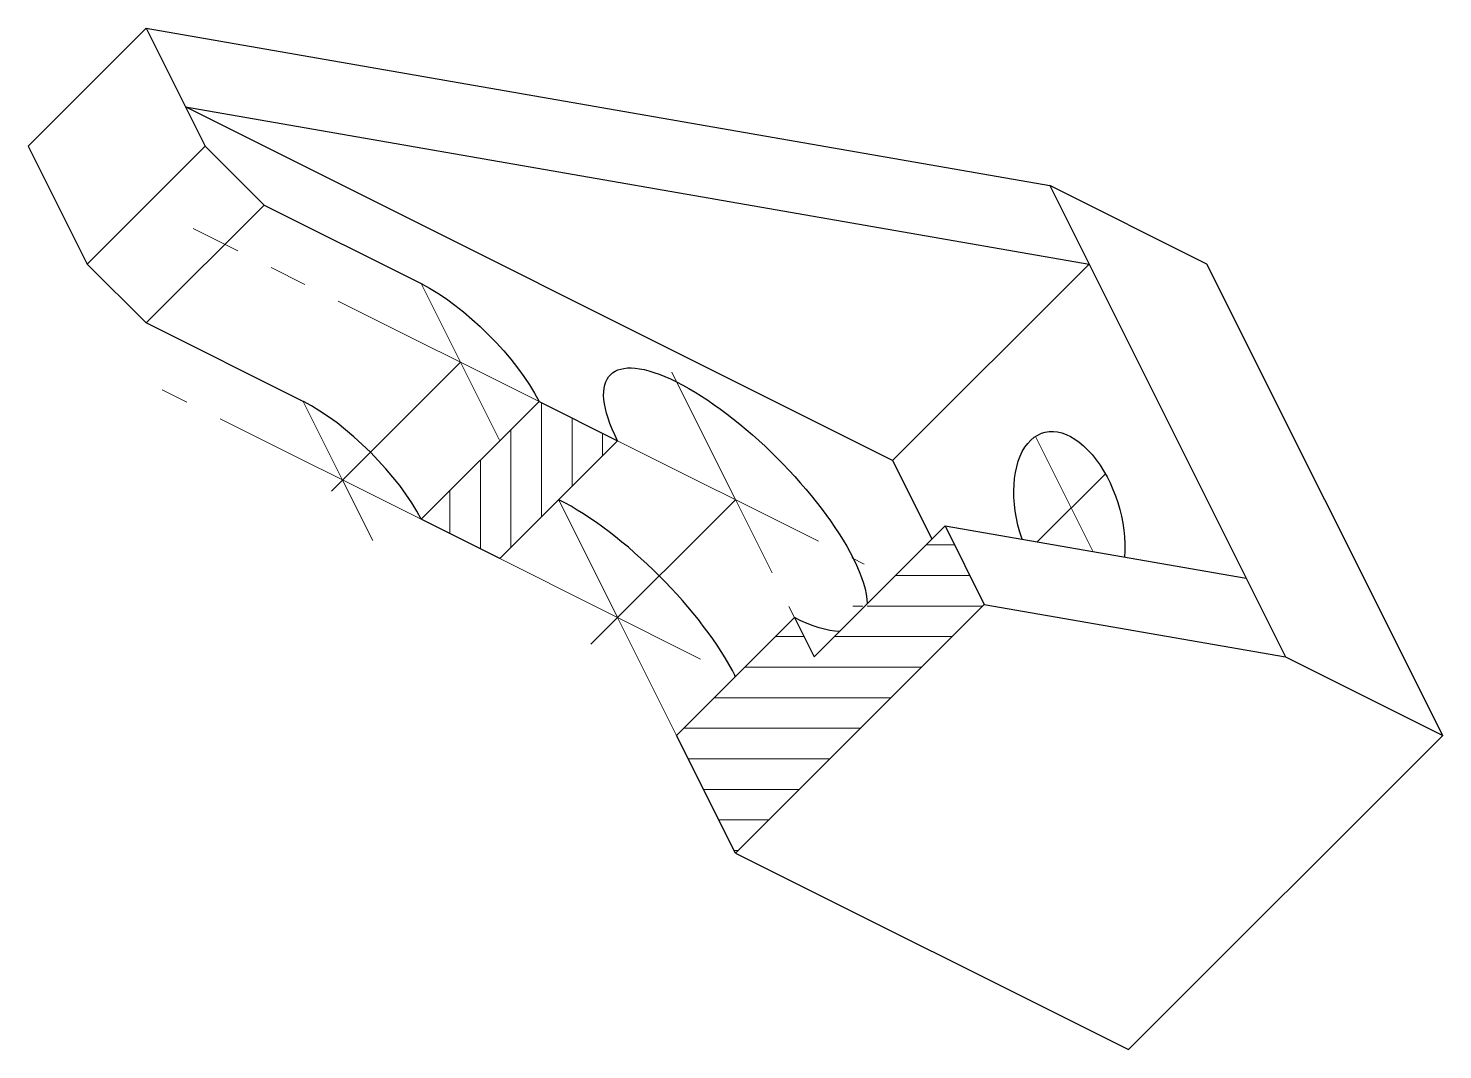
# Model space of a CAD drawing. Header units: millimetres. Extents: x -228 to -108, y 281 to 368.
import ezdxf

# ---------------------------------------------------------------- set-up
doc = ezdxf.new("R2010")
doc.units = ezdxf.units.MM
doc.linetypes.add('CENTER2', pattern=[28.575, 19.05, -3.175, 3.175, -3.175])
doc.layers.add('PV-21B', color=7, linetype='Continuous')
doc.layers.add('ОСИ', color=1, linetype='CENTER2', lineweight=20)
doc.layers.add('ШТРИХОВКА', color=7, linetype='Continuous', lineweight=20)

# ---------------------------------------------------------------- blocks, each defined once
blk = doc.blocks.new('*U6')
at = {"layer": 'PV-21B'}
for p, q in [((-227.6, 357.88, 130.28), (-217.6, 367.88, 150.28)), ((-217.6, 367.88, 150.28), (-214.27, 361.22, 146.95)), ((-217.6, 367.88, 150.28), (-140.93, 354.55, 213.62)), ((-154.27, 331.22, 176.95), (-214.27, 361.22, 146.95)), ((-214.27, 361.22, 146.95), (-212.6, 357.88, 145.28)), ((-214.27, 361.22, 146.95), (-137.6, 347.88, 210.28)), ((-227.6, 357.88, 130.28), (-222.6, 347.88, 125.28)), ((-222.6, 347.88, 125.28), (-212.6, 357.88, 145.28)), ((-212.6, 357.88, 145.28), (-207.6, 352.88, 145.28)), ((-127.6, 347.88, 220.28), (-140.93, 354.55, 213.62)), ((-140.93, 354.55, 213.62), (-137.6, 347.88, 210.28)), ((-217.6, 342.88, 125.28), (-207.6, 352.88, 145.28)), ((-207.6, 352.88, 145.28), (-194.27, 346.22, 151.95)), ((-217.6, 342.88, 125.28), (-222.6, 347.88, 125.28)), ((-137.6, 347.88, 210.28), (-154.27, 331.22, 176.95)), ((-137.6, 347.88, 210.28), (-124.27, 321.22, 196.95)), ((-107.6, 307.88, 200.28), (-127.6, 347.88, 220.28)), ((-204.27, 336.22, 131.95), (-217.6, 342.88, 125.28)), ((-194.27, 326.22, 131.95), (-184.27, 336.22, 151.95)), ((-184.27, 336.22, 151.95), (-177.6, 332.88, 155.28)), ((-177.6, 332.88, 155.28), (-187.6, 322.88, 135.28)), ((-154.27, 331.22, 176.95), (-150.93, 324.55, 173.62)), ((-187.6, 322.88, 135.28), (-194.27, 326.22, 131.95)), ((-160.93, 314.55, 153.62), (-149.82, 325.66, 175.84)), ((-149.82, 325.66, 175.84), (-146.49, 318.99, 172.5)), ((-149.82, 325.66, 175.84), (-124.27, 321.22, 196.95)), ((-124.27, 321.22, 196.95), (-120.93, 314.55, 193.62)), ((-146.49, 318.99, 172.5), (-167.6, 297.88, 130.28)), ((-146.49, 318.99, 172.5), (-120.93, 314.55, 193.62)), ((-172.6, 307.88, 135.28), (-162.6, 317.88, 155.28)), ((-162.6, 317.88, 155.28), (-160.93, 314.55, 153.62)), ((-120.93, 314.55, 193.62), (-107.6, 307.88, 200.28)), ((-167.6, 297.88, 130.28), (-172.6, 307.88, 135.28)), ((-134.27, 281.22, 146.95), (-107.6, 307.88, 200.28)), ((-167.6, 297.88, 130.28), (-134.27, 281.22, 146.95))]:
    blk.add_line(p, q, dxfattribs=at)
at = {"layer": 'PV-21B', "extrusion": (0.57735, 0.57735, -0.57735)}
for centre, major_axis, start_param, end_param in [((-190.93, 339.55, 148.62), (7.07, -7.07), -2.356194, -0.785398), ((-167.6, 327.88, 160.28), (-10.61, 10.61), -0.785398, 2.356194), ((-139.27, 326.22, 186.95), (0, 7.07, 7.07), -2.121651, 1.69353), ((-167.6, 327.88, 160.28), (10.61, -10.61), -0.785398, -0.339837), ((-167.6, 327.88, 160.28), (10.61, -10.61), 0.339837, 0.785398)]:
    blk.add_ellipse(centre, major_axis=major_axis, ratio=0.57735, start_param=start_param, end_param=end_param, dxfattribs=at)
at = {"layer": 'PV-21B', "extrusion": (-0.57735, -0.57735, 0.57735)}
for centre, major_axis in [((-200.93, 329.55, 128.62), (-7.07, 7.07)), ((-177.6, 317.88, 140.28), (-10.61, 10.61))]:
    blk.add_ellipse(centre, major_axis=major_axis, ratio=0.57735, start_param=-2.356194, end_param=-0.785398, dxfattribs=at)

msp = doc.modelspace()

# ---------------------------------------------------------------- hatches: boundary and pattern name
at = {"layer": 'ШТРИХОВКА', "extrusion": (-0.57735, -0.57735, 0.57735)}
h = msp.add_hatch(dxfattribs=at)
h.set_pattern_fill('ANSI31', color=256, angle=75)
h.paths.add_polyline_path([(-360.96, 190.18), (-368.04, 186.1), (-368.04, 161.6), (-360.96, 165.69)])
h = msp.add_hatch(dxfattribs=at)
h.set_pattern_fill('ANSI31', color=256, angle=15)
edge = h.paths.add_edge_path()
edge.add_line((-329.14, 211.27), (-336.22, 215.36))
edge.add_line((-336.22, 215.36), (-336.22, 199.19))
edge.add_ellipse((-350.36, 196.31), major_axis=(-15, 0), ratio=0.57735, start_angle=160.5288, end_angle=199.4712, ccw=False)
edge.add_line((-336.22, 193.42), (-336.22, 188.14))
edge.add_line((-336.22, 188.14), (-339.75, 190.18))
edge.add_line((-339.75, 190.18), (-339.75, 165.69))
edge.add_line((-339.75, 165.69), (-329.14, 159.56))
edge.add_line((-329.14, 159.56), (-329.14, 211.27))

# ---------------------------------------------------------------- linework, layer by layer
at = {"layer": 'ОСИ', "extrusion": (-0.57735, -0.57735, 0.57735)}
msp.add_line((-177.6, 317.88, 140.28), (-172.6, 307.88, 135.28), dxfattribs=at)
at = {"layer": 'ОСИ'}
for points in [[(-184.27, 336.22, 151.95), (-213.61, 350.88, 137.28)], [(-194.27, 346.22, 151.95), (-187.6, 332.88, 145.28)], [(-190.93, 339.55, 148.62), (-201.87, 328.61, 126.75)], [(-167.6, 327.88, 160.28), (-173.01, 338.71, 165.7), (-162.6, 317.88, 155.28)], [(-194.27, 326.22, 131.95), (-216.24, 337.2, 120.96)], [(-200.93, 329.55, 128.62), (-204.27, 336.22, 131.95)], [(-177.6, 332.88, 155.28), (-156.67, 322.42, 165.75)], [(-139.12, 327.2, 188.08), (-142.15, 333.25, 191.11), (-137.26, 323.47, 186.22)], [(-136.22, 330.09, 193.87), (-142.01, 324.3, 182.29)], [(-200.93, 329.55, 128.62), (-198.37, 324.42, 126.05)], [(-177.6, 317.88, 140.28), (-182.6, 327.88, 145.28)], [(-167.6, 327.88, 160.28), (-179.86, 315.63, 135.77)], [(-187.6, 322.88, 135.28), (-167.6, 312.88, 145.28)]]:
    msp.add_polyline3d(points, dxfattribs=at)

# ---------------------------------------------------------------- block references
at = {"layer": 'PV-21B'}
msp.add_blockref('*U6', (0, 0), dxfattribs=at)

doc.saveas('drawing.dxf')
